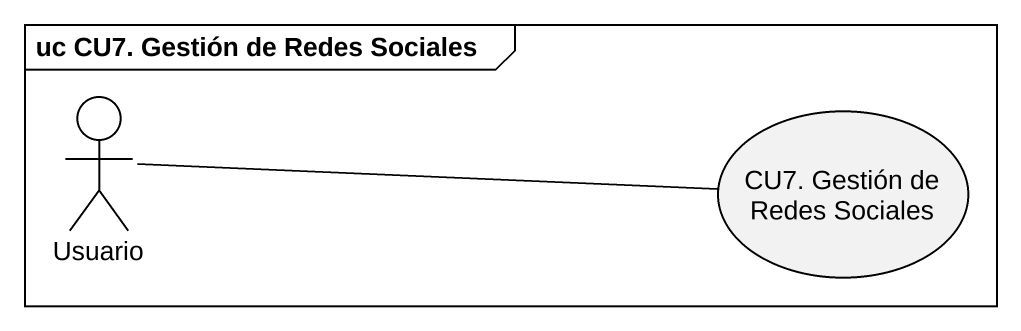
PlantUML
@startuml
mainframe uc CU7. Gestión de Redes Sociales
actor Usuario
usecase "CU7. Gestión de Redes Sociales" as CU7_Gestión_de_Redes
Usuario -right- CU7_Gestión_de_Redes
@enduml
